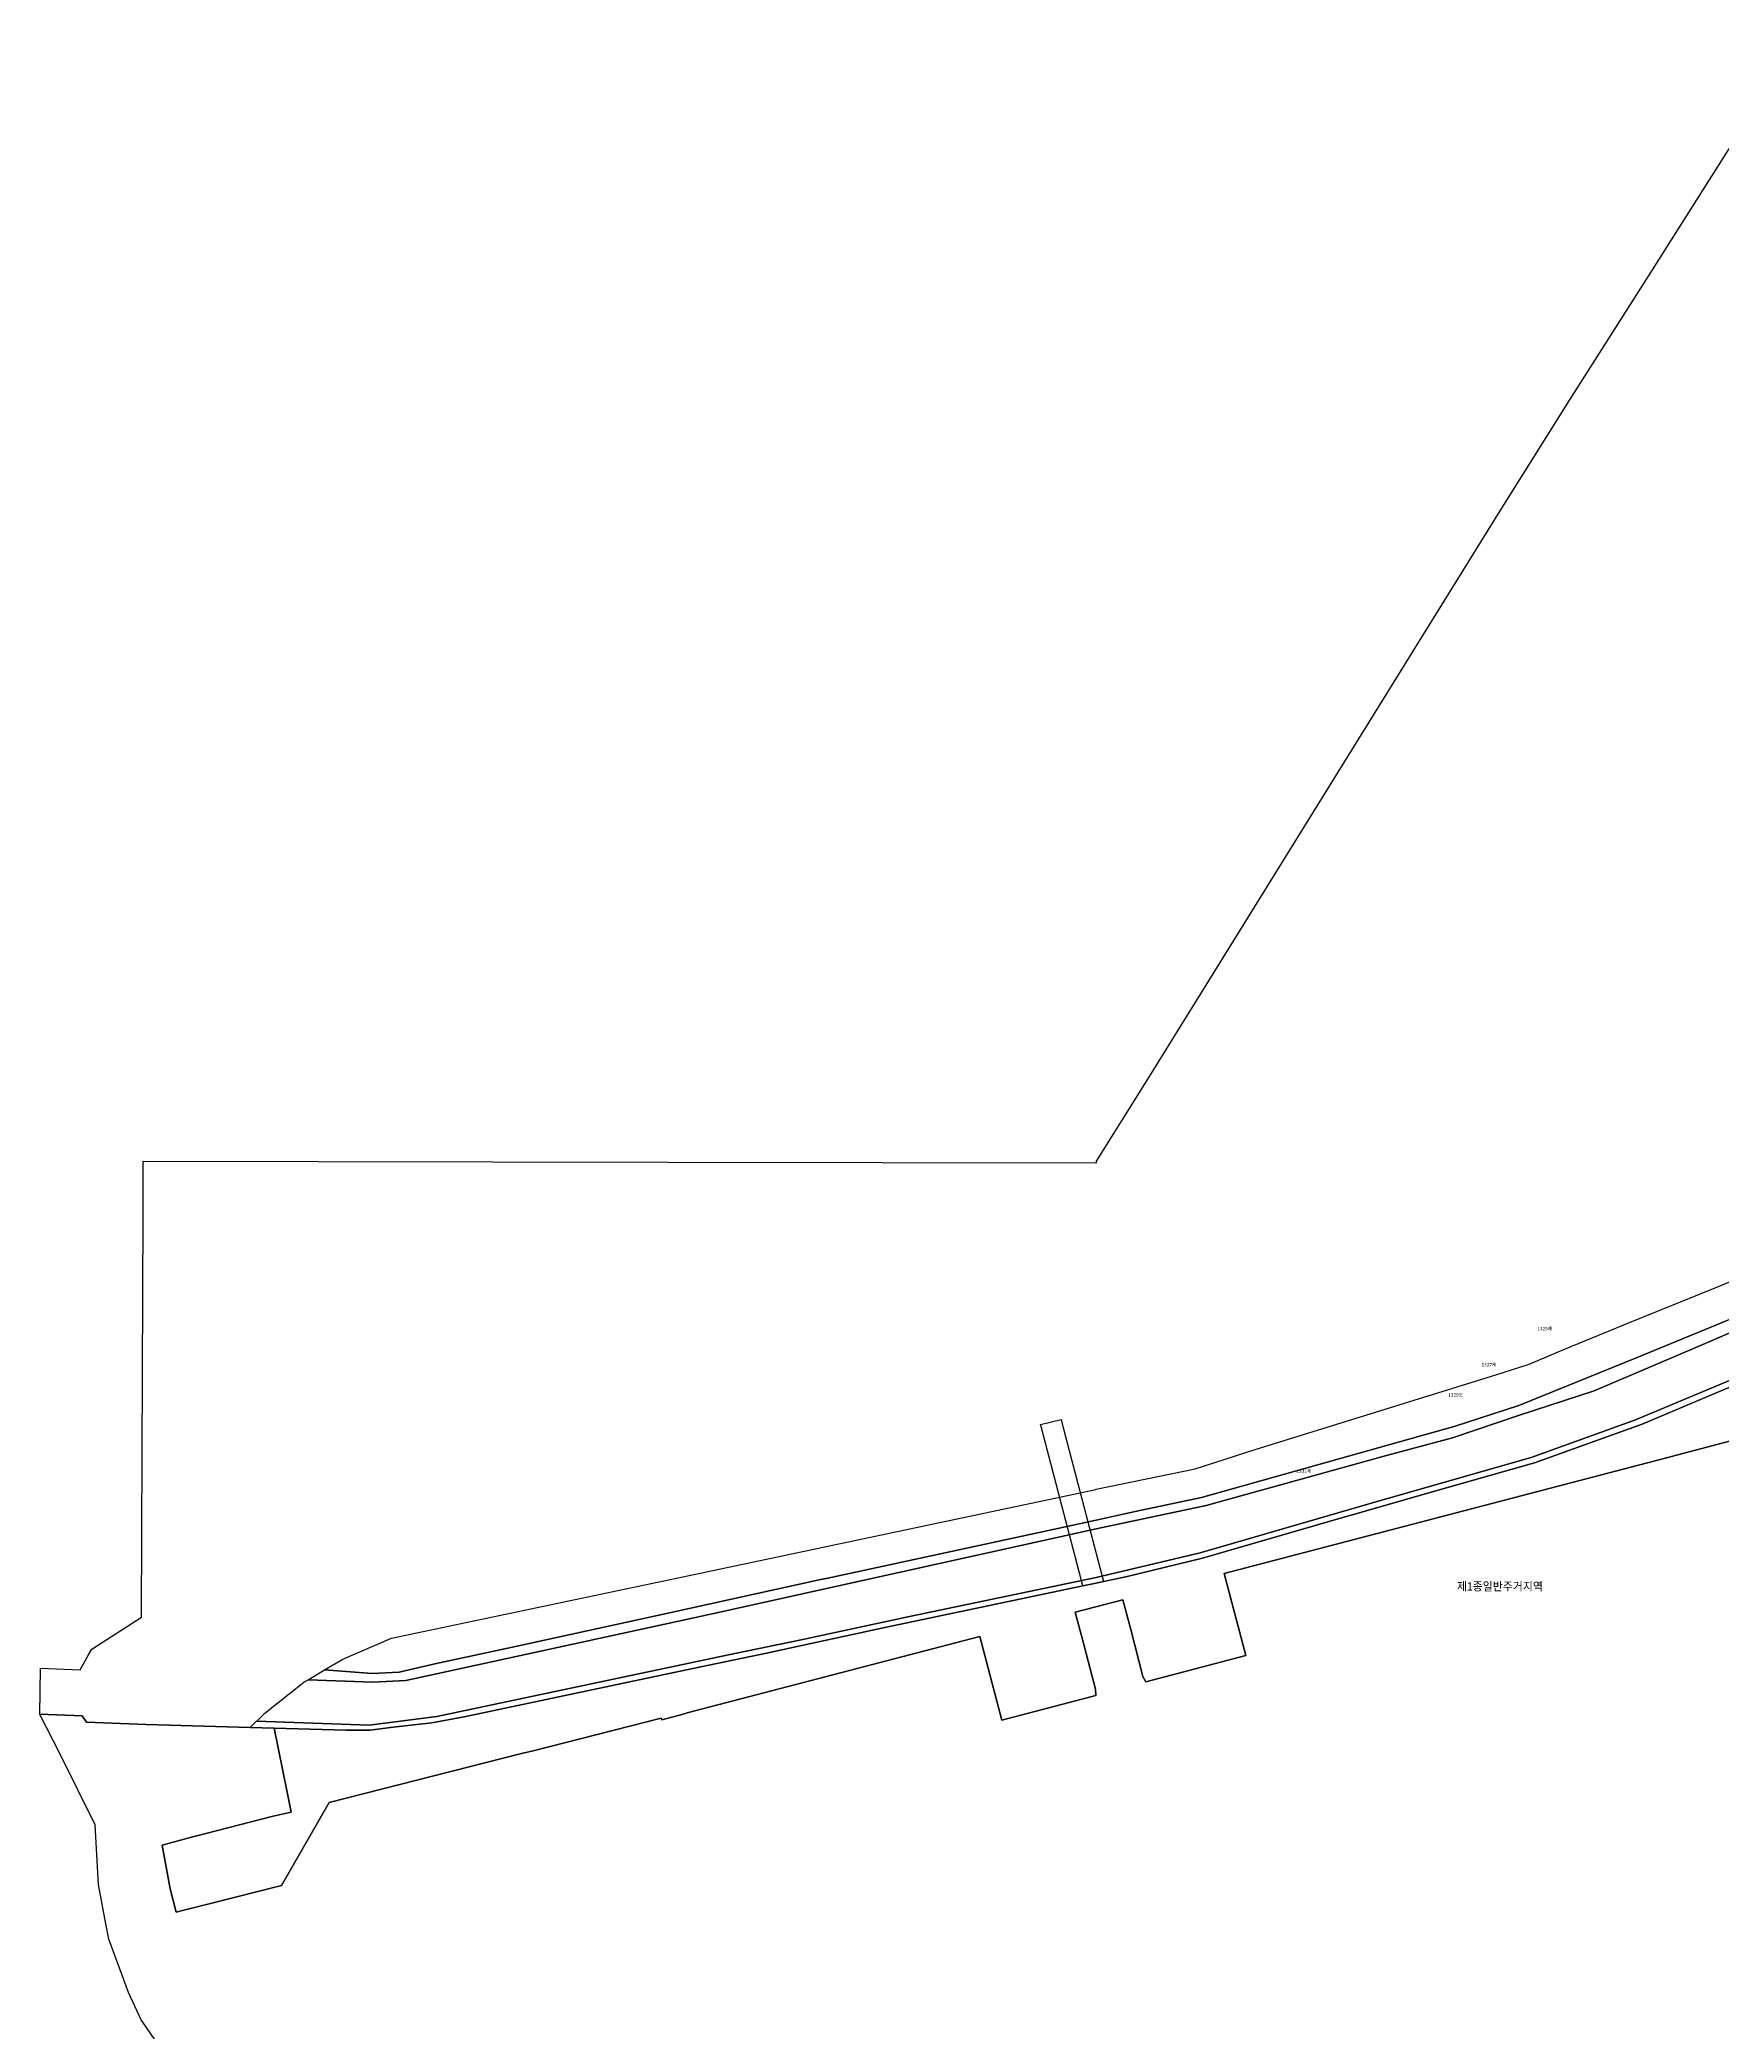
# Model space of a CAD drawing. Header units: metres. Extents: x 198218 to 208474, y 536547 to 547345.
# Drawn here: x 198218 to 199020, y 544816 to 545766 of the extents above; entities that cross this region are included whole.
import ezdxf
from ezdxf.enums import TextEntityAlignment as Align

# ---------------------------------------------------------------- set-up
doc = ezdxf.new("R2010")
doc.units = ezdxf.units.M
for name, color, linetype in [('PARCEL_BONBUN', 7, 'Continuous'), ('PARCEL_BUBUN', 8, 'Continuous'), ('PARCEL_LABEL', 3, 'Continuous'), ('ZONING', 5, 'Continuous'), ('ZONING_LABEL', 6, 'Continuous')]:
    doc.layers.add(name, color=color, linetype=linetype)

msp = doc.modelspace()

# ---------------------------------------------------------------- linework, layer by layer
at = {"layer": 'PARCEL_BONBUN'}
for points in [[(199047.39, 545165.3), (198979.91, 545137.55), (198923.5, 545114.66), (198892.65, 545104.58), (198876.79, 545100.22), (198772.21, 545070.75), (198740.52, 545064.14), (198721.91, 545060.03), (198594.06, 545032.36), (198589.85, 545031.61), (198517.01, 545015.44), (198441.46, 544998.92), (198406.6, 544991.45), (198389.61, 544987.58), (198376.75, 544986.86), (198354.04, 544988.65), (198362.68, 544993.79), (198385.99, 545003.71), (198385.99, 545003.71), (198527.88, 545033.68), (198721.74, 545074.68), (198721.93, 545074.72), (198769.09, 545084.46), (198797.74, 545093.63), (198912.49, 545129.35), (198928.33, 545134.38), (198946, 545141.81), (198976.27, 545154.17), (199017.05, 545170.82), (199042.82, 545181.43)], [(199080.5, 545150.32), (198979.15, 545107.86), (198929.28, 545089.87), (198858.63, 545069.63), (198771.55, 545044.37), (198721.86, 545032.61), (198632.9, 545014.14), (198581.26, 545002.96), (198549.71, 544996.35), (198407.56, 544966.45), (198375.25, 544962.31), (198321.74, 544964.1), (198321.74, 544964.1), (198325.57, 544967.93), (198344.2, 544982.8), (198346.17, 544983.86), (198377.08, 544982.71), (198392.82, 544983.52), (198537.36, 545014.99), (198590.42, 545026.84), (198721.9, 545055.87), (198774.34, 545066.94), (198860.34, 545090.85), (198891.86, 545099.3), (198923.8, 545110.07), (198959.45, 545121.73), (199009.02, 545142.87), (199049.47, 545160.23)], [(199049.47, 545160.23), (199009.02, 545142.87), (198959.45, 545121.73), (198923.8, 545110.07), (198891.86, 545099.3), (198860.34, 545090.85), (198774.34, 545066.94), (198721.9, 545055.87), (198590.42, 545026.84), (198537.36, 545014.99), (198392.82, 544983.52), (198377.08, 544982.71), (198346.17, 544983.86), (198354.04, 544988.65), (198354.04, 544988.65), (198376.75, 544986.86), (198389.61, 544987.58), (198406.6, 544991.45), (198441.46, 544998.92), (198517.01, 545015.44), (198589.85, 545031.61), (198594.06, 545032.36), (198721.91, 545060.03), (198740.52, 545064.14), (198772.21, 545070.75), (198876.79, 545100.22), (198892.65, 545104.58), (198923.5, 545114.66), (198979.91, 545137.55), (199047.39, 545165.3)], [(199067.26, 545141.75), (198982.21, 545105.84), (198930.91, 545087.32), (198887.24, 545074.87), (198832.34, 545059.14), (198772.71, 545041.88), (198736.7, 545033.1), (198721.86, 545029.94), (198710.34, 545027.5), (198621.14, 545008.86), (198583.04, 545000.55), (198564.77, 544996.63), (198529.63, 544989.19), (198420.6, 544966.3), (198405.19, 544963.29), (198386.79, 544961.37), (198375.77, 544959.93), (198369.31, 544959.91), (198364.28, 544959.9), (198329.95, 544960.88), (198318.5, 544961.09), (198321.51, 544964.1), (198321.74, 544964.1), (198375.25, 544962.31), (198407.56, 544966.45), (198549.71, 544996.35), (198581.26, 545002.96), (198632.9, 545014.14), (198721.86, 545032.61), (198771.55, 545044.37), (198858.63, 545069.63), (198929.28, 545089.87), (198979.15, 545107.86), (199080.5, 545150.32)]]:
    msp.add_lwpolyline(points, dxfattribs=at)
at = {"layer": 'PARCEL_BUBUN'}
for points in [[(199047.39, 545165.3), (198979.91, 545137.55), (198923.5, 545114.66), (198892.65, 545104.58), (198876.79, 545100.22), (198772.21, 545070.75), (198740.52, 545064.14), (198721.91, 545060.03), (198594.06, 545032.36), (198589.85, 545031.61), (198517.01, 545015.44), (198441.46, 544998.92), (198406.6, 544991.45), (198389.61, 544987.58), (198376.75, 544986.86), (198354.04, 544988.65), (198362.68, 544993.79), (198385.99, 545003.71), (198385.99, 545003.71), (198527.88, 545033.68), (198721.74, 545074.68), (198721.93, 545074.72), (198769.09, 545084.46), (198797.74, 545093.63), (198912.49, 545129.35), (198928.33, 545134.38), (198946, 545141.81), (198976.27, 545154.17), (199017.05, 545170.82), (199042.82, 545181.43)], [(199080.5, 545150.32), (198979.15, 545107.86), (198929.28, 545089.87), (198858.63, 545069.63), (198771.55, 545044.37), (198721.86, 545032.61), (198632.9, 545014.14), (198581.26, 545002.96), (198549.71, 544996.35), (198407.56, 544966.45), (198375.25, 544962.31), (198321.74, 544964.1), (198321.74, 544964.1), (198325.57, 544967.93), (198344.2, 544982.8), (198346.17, 544983.86), (198377.08, 544982.71), (198392.82, 544983.52), (198537.36, 545014.99), (198590.42, 545026.84), (198721.9, 545055.87), (198774.34, 545066.94), (198860.34, 545090.85), (198891.86, 545099.3), (198923.8, 545110.07), (198959.45, 545121.73), (199009.02, 545142.87), (199049.47, 545160.23)], [(199049.47, 545160.23), (199009.02, 545142.87), (198959.45, 545121.73), (198923.8, 545110.07), (198891.86, 545099.3), (198860.34, 545090.85), (198774.34, 545066.94), (198721.9, 545055.87), (198590.42, 545026.84), (198537.36, 545014.99), (198392.82, 544983.52), (198377.08, 544982.71), (198346.17, 544983.86), (198354.04, 544988.65), (198354.04, 544988.65), (198376.75, 544986.86), (198389.61, 544987.58), (198406.6, 544991.45), (198441.46, 544998.92), (198517.01, 545015.44), (198589.85, 545031.61), (198594.06, 545032.36), (198721.91, 545060.03), (198740.52, 545064.14), (198772.21, 545070.75), (198876.79, 545100.22), (198892.65, 545104.58), (198923.5, 545114.66), (198979.91, 545137.55), (199047.39, 545165.3)], [(199067.26, 545141.75), (198982.21, 545105.84), (198930.91, 545087.32), (198887.24, 545074.87), (198832.34, 545059.14), (198772.71, 545041.88), (198736.7, 545033.1), (198721.86, 545029.94), (198710.34, 545027.5), (198621.14, 545008.86), (198583.04, 545000.55), (198564.77, 544996.63), (198529.63, 544989.19), (198420.6, 544966.3), (198405.19, 544963.29), (198386.79, 544961.37), (198375.77, 544959.93), (198369.31, 544959.91), (198364.28, 544959.9), (198329.95, 544960.88), (198318.5, 544961.09), (198321.51, 544964.1), (198321.74, 544964.1), (198375.25, 544962.31), (198407.56, 544966.45), (198549.71, 544996.35), (198581.26, 545002.96), (198632.9, 545014.14), (198721.86, 545032.61), (198771.55, 545044.37), (198858.63, 545069.63), (198929.28, 545089.87), (198979.15, 545107.86), (199080.5, 545150.32)]]:
    msp.add_lwpolyline(points, dxfattribs=at)
at = {"layer": 'ZONING'}
for points in [[(198279.4, 544802.98), (198267.01, 544821.11), (198266.94, 544821.22), (198266.58, 544821.74), (198260.47, 544834.79), (198251.19, 544860.15), (198249.79, 544867.53), (198246.23, 544886.36), (198244.72, 544914.74), (198227.95, 544948.46), (198218.27, 544967.41), (198218.66, 544989.5), (198237.49, 544988.7), (198241.54, 544995.76), (198243.09, 544998.52), (198266.7, 545013.7), (198266.91, 545053.74), (198267.47, 545205.63), (198267.57, 545205.63), (198267.61, 545231.09), (198517.74, 545230.72), (198722.16, 545230.42), (198722.16, 545231.23), (198746.53, 545270.27), (198780.52, 545325.04), (198913.74, 545540.01), (198947.42, 545593.72), (198985.24, 545653.1), (199056.69, 545765.8)], [(199067.26, 545141.75), (198982.21, 545105.84), (198930.91, 545087.32), (198887.24, 545074.87), (198832.34, 545059.14), (198772.71, 545041.88), (198736.7, 545033.1), (198721.86, 545029.94), (198710.34, 545027.5), (198621.14, 545008.86), (198583.04, 545000.55), (198564.77, 544996.63), (198529.63, 544989.19), (198420.6, 544966.3), (198405.19, 544963.29), (198386.79, 544961.37), (198375.77, 544959.93), (198369.31, 544959.91), (198364.28, 544959.9), (198329.95, 544960.88), (198318.5, 544961.09), (198268.99, 544962.54), (198240.55, 544963.62), (198238.52, 544966.76), (198218.27, 544967.42), (198218.66, 544989.5), (198237.49, 544988.7), (198241.54, 544995.76), (198243.09, 544998.52), (198266.7, 545013.7), (198266.91, 545053.74), (198267.47, 545205.63), (198267.57, 545205.63), (198267.61, 545231.09), (198517.74, 545230.72), (198722.16, 545230.42), (198722.16, 545231.23), (198746.53, 545270.27), (198780.52, 545325.04), (198913.74, 545540.01), (198947.42, 545593.72), (198985.24, 545653.1), (199056.69, 545765.8)], [(199068.35, 545109.39), (198985.46, 545087.44), (198979.89, 545086.04), (198782.94, 545034.53), (198782.94, 545034.53), (198793.33, 544995.48), (198745.58, 544982.89), (198744.24, 544985.5), (198738.39, 545007.93), (198734.69, 545022.07), (198711.93, 545016.2), (198715.39, 545003.02), (198721.58, 544979.42), (198721.7, 544976.35), (198676.92, 544964.63), (198666.5, 545004.47), (198526.92, 544968.09), (198525.6, 544967.73), (198514.81, 544964.8), (198514.58, 544965.55), (198453.56, 544950), (198447.94, 544948.71), (198356.29, 544925.45), (198333.45, 544885.79), (198299.6, 544877.29), (198285.73, 544873.75), (198283.27, 544873.14), (198280.36, 544884.2), (198276.53, 544904.98), (198290.65, 544908.78), (198292.42, 544909.26), (198329.6, 544918.79), (198338.07, 544920.83), (198336.13, 544930.25), (198329.95, 544960.88), (198364.28, 544959.9), (198369.31, 544959.91), (198375.77, 544959.93), (198386.79, 544961.37), (198405.19, 544963.29), (198420.6, 544966.3), (198529.63, 544989.19), (198564.77, 544996.63), (198583.04, 545000.55), (198621.14, 545008.86), (198710.34, 545027.5), (198715.65, 545028.63), (198721.86, 545029.94), (198725.44, 545030.7), (198736.7, 545033.1), (198772.71, 545041.88), (198832.34, 545059.14), (198887.24, 545074.87), (198930.91, 545087.32), (198982.21, 545105.84), (199060.76, 545139.01)], [(198279.4, 544802.98), (198267.01, 544821.11), (198266.94, 544821.22), (198266.58, 544821.74), (198260.47, 544834.79), (198251.19, 544860.15), (198249.79, 544867.53), (198246.23, 544886.36), (198244.72, 544914.74), (198227.95, 544948.46), (198218.27, 544967.41), (198218.27, 544967.41), (198218.27, 544967.42), (198238.52, 544966.76), (198240.55, 544963.62), (198268.99, 544962.54), (198318.5, 544961.09), (198329.95, 544960.86), (198336.13, 544930.25), (198338.07, 544920.83), (198329.6, 544918.79), (198292.42, 544909.26), (198290.65, 544908.78), (198276.53, 544904.98), (198280.36, 544884.2), (198283.27, 544873.14), (198285.73, 544873.75), (198299.6, 544877.29), (198333.45, 544885.79), (198356.29, 544925.45), (198447.94, 544948.71), (198453.56, 544950), (198514.58, 544965.55), (198514.81, 544964.8), (198525.6, 544967.73), (198526.92, 544968.09), (198666.5, 545004.47), (198676.92, 544964.63), (198721.7, 544976.35), (198721.58, 544979.42), (198715.39, 545003.02), (198711.93, 545016.2), (198734.69, 545022.07), (198738.39, 545007.93), (198744.24, 544985.5), (198745.58, 544982.89), (198793.33, 544995.48), (198782.94, 545034.53), (198979.89, 545086.04), (198985.46, 545087.44), (199068.35, 545109.39)]]:
    msp.add_lwpolyline(points, dxfattribs=at)
msp.add_lwpolyline([(198695.35, 545105.62), (198705.26, 545108.06), (198705.54, 545106.6), (198725.44, 545030.7), (198721.86, 545029.94), (198715.65, 545028.63), (198695.87, 545104.06), (198695.35, 545105.62)], close=True, dxfattribs=at)

# ---------------------------------------------------------------- texts
at = {"layer": 'PARCEL_LABEL'}
for s, p in [('1325제', (198935.83, 545151.35)), ('1325제', (198935.83, 545151.35)), ('1327제', (198909.24, 545134.1)), ('1327제', (198909.24, 545134.1)), ('1329도', (198893.36, 545119.72)), ('1329도', (198893.36, 545119.72)), ('1331제', (198820.98, 545083.39)), ('1331제', (198820.98, 545083.39))]:
    msp.add_text(s, height=1.6, dxfattribs=at).set_placement(p, align=Align.MIDDLE_CENTER)
at = {"layer": 'ZONING_LABEL'}
msp.add_text('제1종일반주거지역', height=4, dxfattribs=at).set_placement((198914.46, 545028.42), align=Align.MIDDLE_CENTER)

doc.saveas('drawing.dxf')
